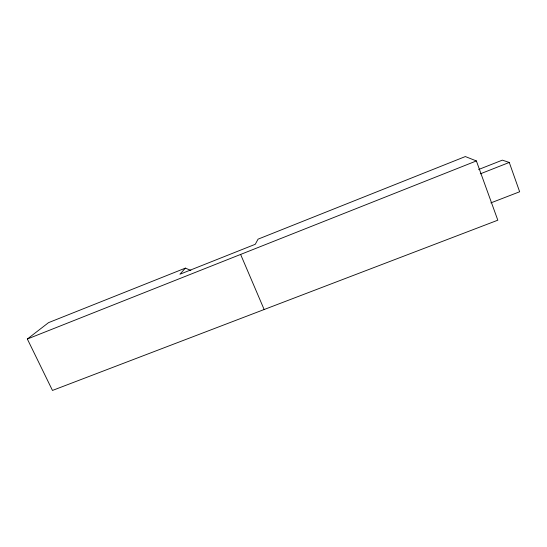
<?xml version="1.0" encoding="UTF-8"?>
<svg xmlns="http://www.w3.org/2000/svg" width="547" height="547" viewBox="0 0 547 547"><rect width="100%" height="100%" fill="white"/><g stroke="black" fill="none" stroke-linecap="round" stroke-linejoin="round"><path stroke-width="0.82" d="M185.378 268.119L179.922 274.238L255.264 244.29L258.061 239.155L465.34 156.558L476.382 160.934L497.818 220.195L52.471 390.442L27.35 339.017L48.539 322.641L185.378 268.119L190.869 270.43M27.35 339.017L476.382 160.934M478.604 169.515L502.344 160.148L509.271 162.445L519.65 191.765L490.85 202.896M480.334 173.83L509.271 162.445M240.625 254.437L264.146 309.52"/></g></svg>
